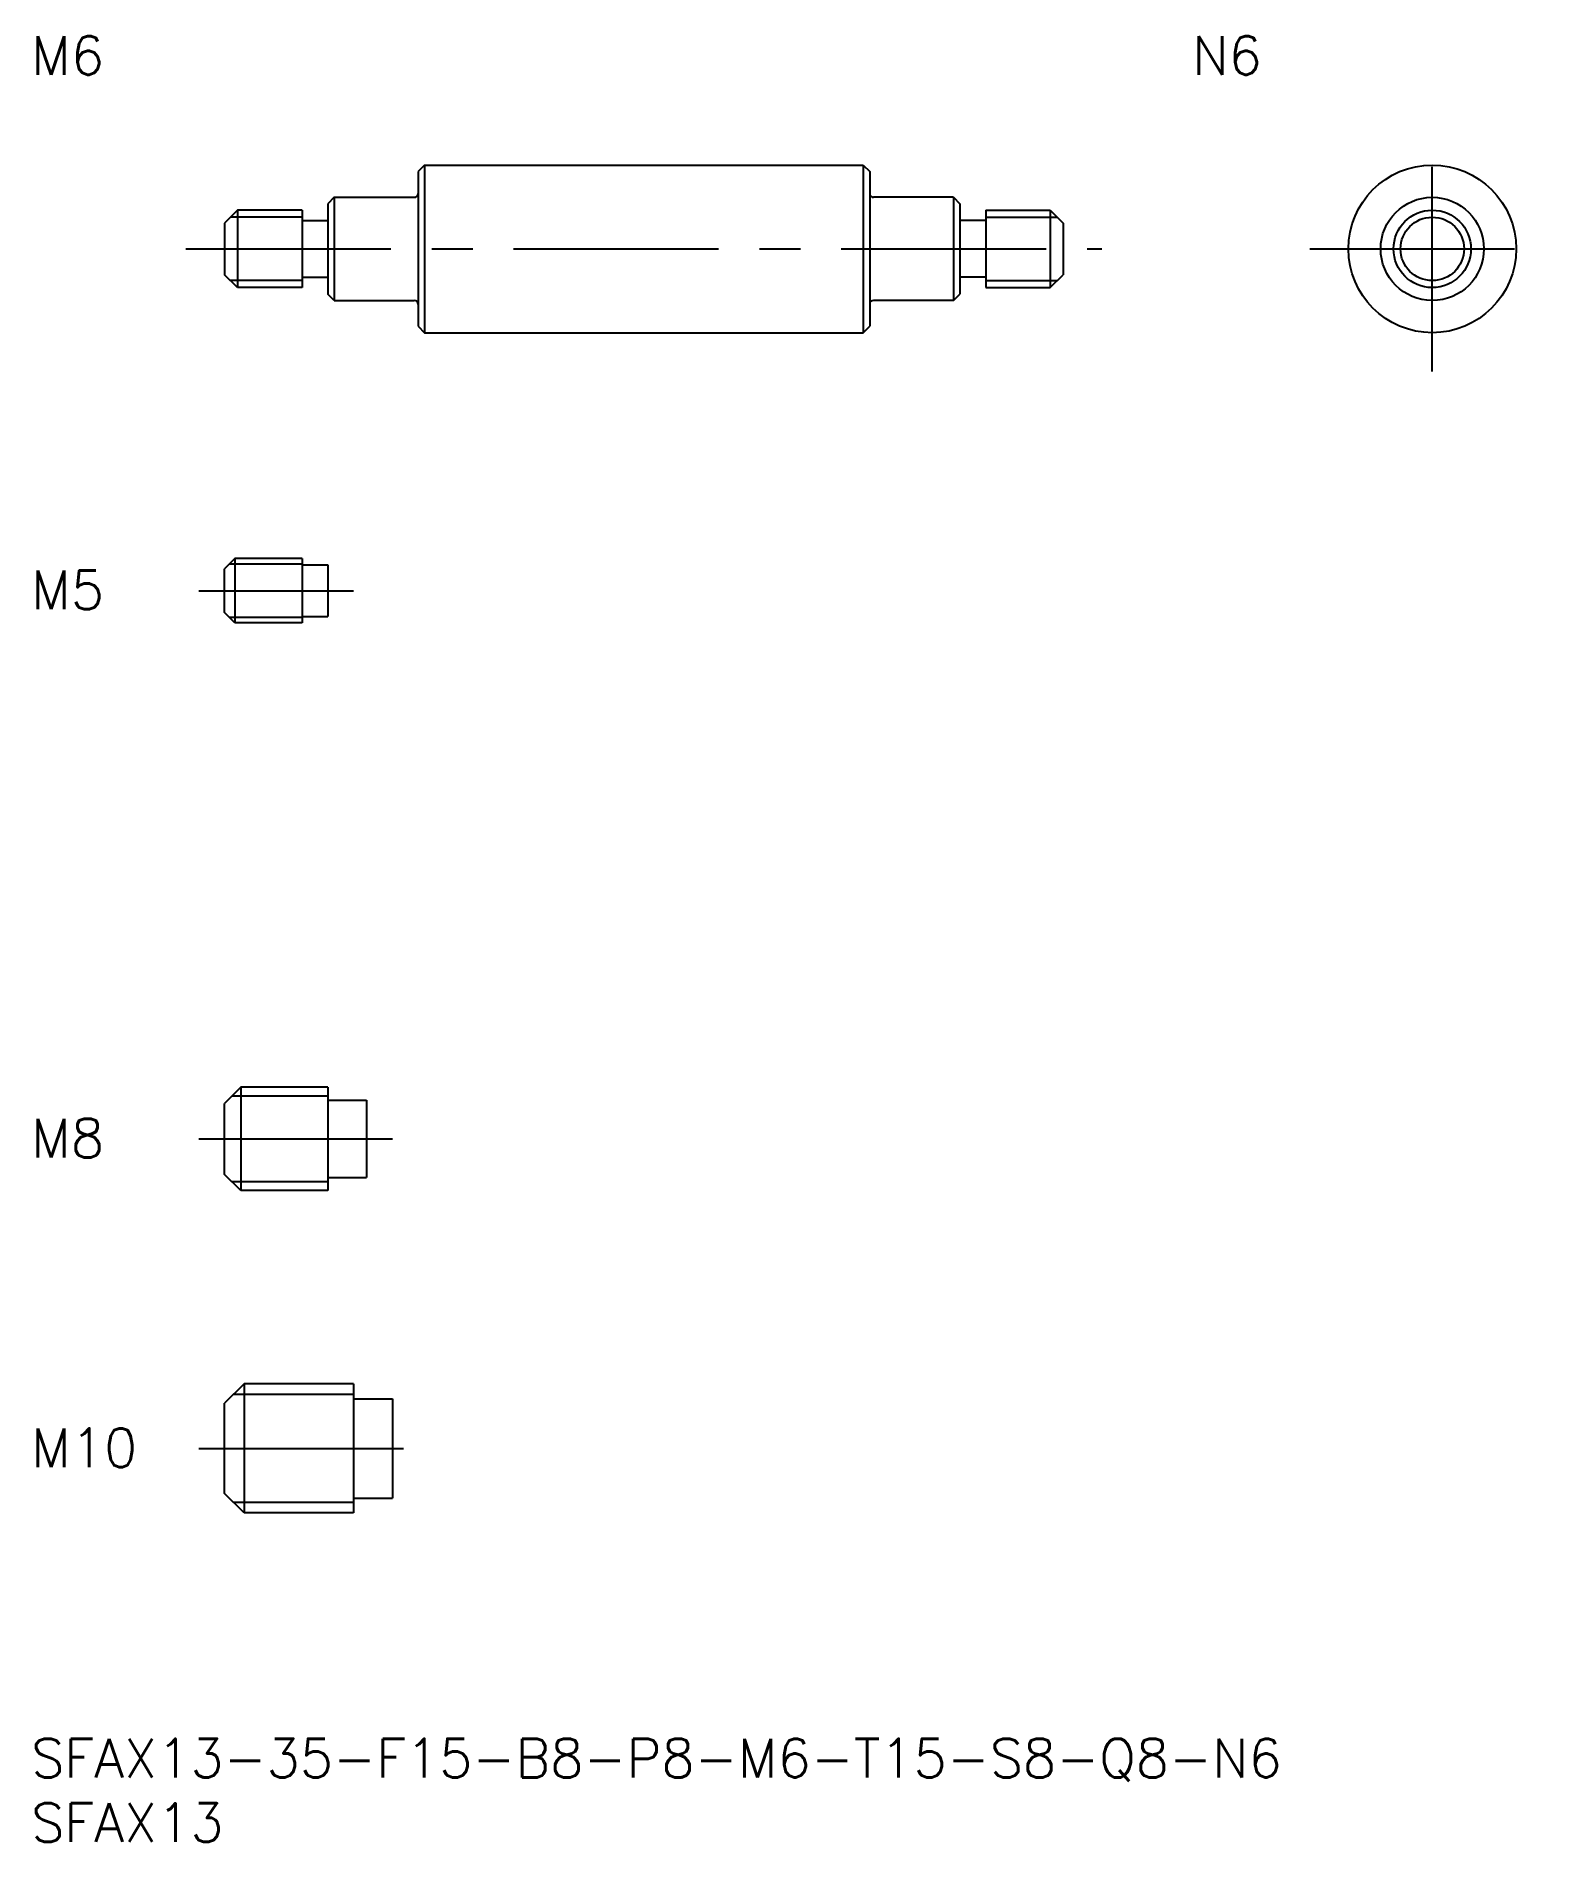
# Model space of a CAD drawing. Extents: x 0 to 118, y -8 to 132.
import ezdxf

# ---------------------------------------------------------------- set-up
doc = ezdxf.new("R2010")
doc.units = 0
doc.header["$LTSCALE"] = 0.5
doc.linetypes.add('CENTER', pattern=[50.8, 31.75, -6.35, 6.35, -6.35])
for name, color, linetype in [('MSM_CENTER', 1, 'CENTER'), ('MSM_CONTINUOUS', 7, 'CONTINUOUS'), ('MSM_NARROW', 5, 'CONTINUOUS'), ('MSM_PART_NUMBER', 7, 'CONTINUOUS')]:
    doc.layers.add(name, color=color, linetype=linetype)
doc.styles.get("Standard").update_dxf_attribs({"font": 'txt.shx', "height": 1, "bigfont": 'bigfont.shx'})

# ---------------------------------------------------------------- blocks, each defined once
blk = doc.blocks.new('*U12')
at = {"layer": 'MSM_PART_NUMBER'}
blk.add_text('SFAX13-35-F15-B8-P8-M6-T15-S8-Q8-N6', height=3, dxfattribs=at).set_placement((0, -3))
blk = doc.blocks.new('*U13')
at = {"layer": 'MSM_PART_NUMBER'}
blk.add_text('SFAX13', height=3, dxfattribs=at).set_placement((0, -8))
blk = doc.blocks.new('*U14')
at = {"layer": 'MSM_PART_NUMBER'}
blk.add_text('M10', height=3, dxfattribs=at).set_placement((0, 21.06))
blk = doc.blocks.new('*U15')
at = {"layer": 'MSM_PART_NUMBER'}
blk.add_text('M8', height=3, dxfattribs=at).set_placement((0, 45.06))
blk = doc.blocks.new('*U16')
at = {"layer": 'MSM_PART_NUMBER'}
blk.add_text('M5', height=3, dxfattribs=at).set_placement((0, 87.56))
blk = doc.blocks.new('*U17')
at = {"layer": 'MSM_PART_NUMBER'}
blk.add_text('M6', height=3, dxfattribs=at).set_placement((0, 129))
blk = doc.blocks.new('*U18')
at = {"layer": 'MSM_PART_NUMBER'}
blk.add_text('N6', height=3, dxfattribs=at).set_placement((90, 129))

msp = doc.modelspace()

# ---------------------------------------------------------------- linework, layer by layer
at = {"layer": 'MSM_CENTER'}
for p, q in [((108.61, 106), (108.61, 125)), ((12, 115.5), (83, 115.5)), ((99.11, 115.5), (118.11, 115.5)), ((13, 89), (25, 89)), ((13, 46.5), (28, 46.5)), ((13, 22.5), (30, 22.5))]:
    msp.add_line(p, q, dxfattribs=at)
at = {"layer": 'MSM_CONTINUOUS'}
for p, q in [((30.5, 122), (30, 121.5)), ((30.5, 122), (64.5, 122)), ((30.5, 122), (30.5, 109)), ((64.5, 122), (64.5, 109)), ((64.5, 122), (65, 121.5)), ((30, 121.5), (30, 109.5)), ((65, 121.5), (65, 109.5)), ((23.5, 119.5), (23, 119)), ((23, 119), (23, 112)), ((23.5, 119.5), (29.7, 119.5)), ((23.5, 119.5), (23.5, 111.5)), ((71.5, 119.5), (65.3, 119.5)), ((71.5, 119.5), (71.5, 111.5)), ((71.5, 119.5), (72, 119)), ((72, 119), (72, 112)), ((16, 118.5), (15, 117.5)), ((21, 118.5), (16, 118.5)), ((16, 118.5), (16, 112.5)), ((21, 118.5), (21, 112.5)), ((21, 117.7), (23, 117.7)), ((74, 117.7), (72, 117.7)), ((74, 118.5), (79, 118.5)), ((74, 118.5), (74, 112.5)), ((79, 118.5), (80, 117.5)), ((79, 118.5), (79, 112.5)), ((15, 117.5), (15, 113.5)), ((80, 117.5), (80, 113.5)), ((16, 112.5), (15, 113.5)), ((79, 112.5), (80, 113.5)), ((21, 112.5), (16, 112.5)), ((21, 113.3), (23, 113.3)), ((23.5, 111.5), (23, 112)), ((71.5, 111.5), (72, 112)), ((74, 113.3), (72, 113.3)), ((74, 112.5), (79, 112.5)), ((23.5, 111.5), (29.7, 111.5)), ((71.5, 111.5), (65.3, 111.5)), ((30, 109.5), (30.5, 109)), ((64.5, 109), (65, 109.5)), ((30.5, 109), (64.5, 109)), ((15.8, 91.5), (15, 90.7)), ((21, 91.5), (15.8, 91.5)), ((15.8, 91.5), (15.8, 86.5)), ((21, 91.5), (21, 86.5)), ((21, 91), (23, 91)), ((23, 91), (23, 87)), ((15, 87.3), (15, 90.7)), ((15.8, 86.5), (15, 87.3)), ((21, 87), (23, 87)), ((21, 86.5), (15.8, 86.5)), ((16.25, 50.5), (15, 49.25)), ((23, 50.5), (16.25, 50.5)), ((16.25, 50.5), (16.25, 42.5)), ((23, 50.5), (23, 42.5)), ((15, 43.75), (15, 49.25)), ((23, 49.5), (26, 49.5)), ((26, 49.5), (26, 43.5)), ((16.25, 42.5), (15, 43.75)), ((23, 43.5), (26, 43.5)), ((23, 42.5), (16.25, 42.5)), ((16.5, 27.5), (15, 26)), ((25, 27.5), (16.5, 27.5)), ((16.5, 27.5), (16.5, 17.5)), ((25, 27.5), (25, 17.5)), ((15, 19), (15, 26)), ((25, 26.35), (28, 26.35)), ((28, 26.35), (28, 18.65)), ((16.5, 17.5), (15, 19)), ((25, 18.65), (28, 18.65)), ((25, 17.5), (16.5, 17.5))]:
    msp.add_line(p, q, dxfattribs=at)
for radius in [6.5, 4, 3]:
    msp.add_circle((108.61, 115.5), radius, dxfattribs=at)
for centre, start, end in [((29.7, 119.8), 270, 0), ((65.3, 119.8), 180, 270), ((29.7, 111.2), 0, 90), ((65.3, 111.2), 90, 180)]:
    msp.add_arc(centre, 0.3, start, end, dxfattribs=at)
at = {"layer": 'MSM_NARROW'}
for p, q in [((21, 117.96), (15.46, 117.96)), ((74, 117.96), (79.54, 117.96)), ((21, 113.04), (15.46, 113.04)), ((74, 113.04), (79.54, 113.04)), ((21, 91.07), (15.37, 91.07)), ((21, 86.93), (15.37, 86.93)), ((23, 49.82), (15.57, 49.82)), ((23, 43.18), (15.57, 43.18)), ((25, 26.69), (15.69, 26.69)), ((25, 18.31), (15.69, 18.31))]:
    msp.add_line(p, q, dxfattribs=at)
msp.add_circle((108.61, 115.5), 2.46, dxfattribs=at)

# ---------------------------------------------------------------- block references
at = {"layer": 'MSM_CONTINUOUS'}
for name in ['*U17', '*U18', '*U16', '*U15', '*U14', '*U12', '*U13']:
    msp.add_blockref(name, (0, 0), dxfattribs=at)

doc.saveas('drawing.dxf')
